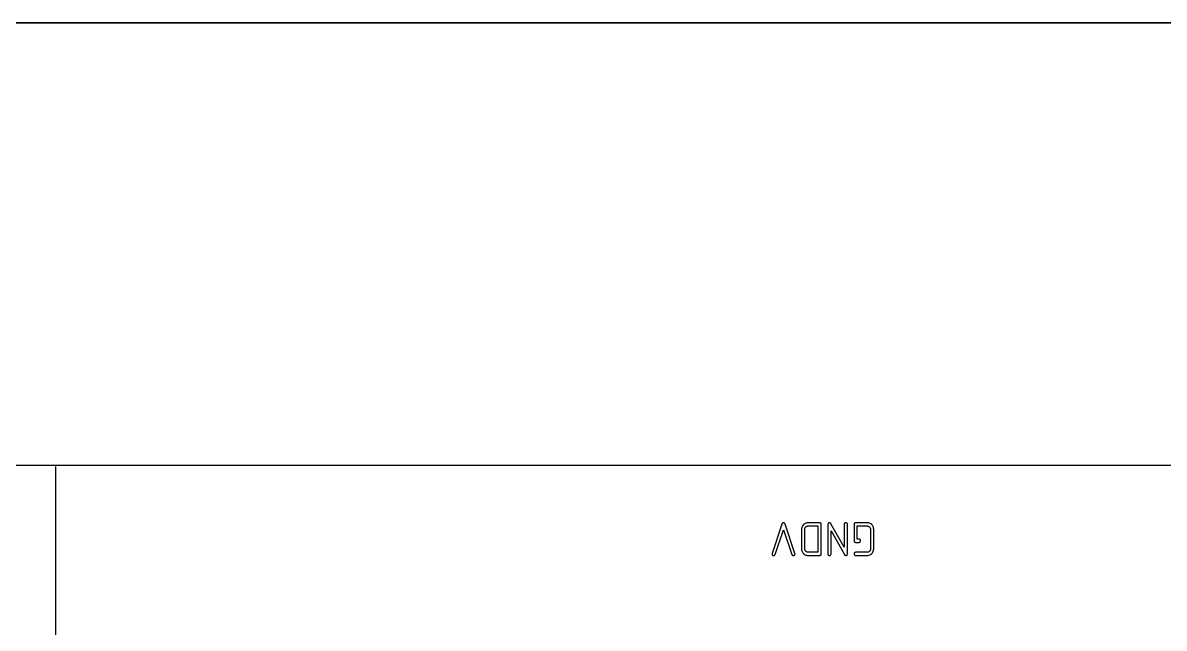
# Model space of a CAD drawing. Header units: inches. Extents: x 0 to 594, y -420 to 0.
# Drawn here: x 175.1 to 229.4, y -33.8 to -5 of the extents above; entities that cross this region are included whole.
import ezdxf

# ---------------------------------------------------------------- set-up
doc = ezdxf.new("R2010")
doc.units = ezdxf.units.IN
doc.header["$MEASUREMENT"] = 0

msp = doc.modelspace()

# ---------------------------------------------------------------- linework, layer by layer
at = {"color": 18, "true_color": 0x000000}
for p, q in [((5, -5), (589, -5)), ((589, -5), (20, -5)), ((271.562, -26.083), (156.562, -26.083)), ((176.662, -65.183), (176.662, -26.141)), ((211.244, -28.881), (210.776, -30.272)), ((210.922, -30.321), (211.318, -29.152)), ((211.246, -28.877), (211.244, -28.879)), ((211.244, -28.879), (211.244, -28.881)), ((211.251, -28.865), (211.246, -28.877)), ((211.26, -28.849), (211.251, -28.865)), ((211.271, -28.833), (211.26, -28.849)), ((211.274, -28.83), (211.271, -28.833)), ((211.283, -28.826), (211.274, -28.83)), ((211.297, -28.821), (211.283, -28.826)), ((211.318, -28.814), (211.297, -28.821)), ((211.325, -28.814), (211.318, -28.814)), ((211.318, -29.152), (211.711, -30.323)), ((211.334, -28.819), (211.325, -28.814)), ((211.343, -28.823), (211.334, -28.819)), ((211.357, -28.83), (211.343, -28.823)), ((211.369, -28.842), (211.357, -28.83)), ((211.38, -28.858), (211.369, -28.842)), ((211.392, -28.881), (211.38, -28.858)), ((211.859, -30.272), (211.392, -28.881)), ((212.179, -29.106), (212.176, -29.115)), ((212.176, -29.115), (212.176, -29.122)), ((212.176, -29.122), (212.176, -29.124)), ((212.176, -29.124), (212.176, -29.127)), ((212.176, -29.127), (212.176, -30.064)), ((212.181, -29.08), (212.179, -29.106)), ((212.188, -29.05), (212.181, -29.08)), ((212.199, -29.016), (212.188, -29.05)), ((212.216, -28.979), (212.199, -29.016)), ((212.239, -28.941), (212.216, -28.979)), ((212.269, -28.904), (212.239, -28.941)), ((212.273, -28.9), (212.269, -28.904)), ((212.285, -28.891), (212.273, -28.9)), ((212.306, -28.877), (212.285, -28.891)), ((212.331, -28.861), (212.306, -28.877)), ((212.364, -28.842), (212.331, -28.861)), ((212.331, -29.124), (212.334, -29.099)), ((212.331, -30.064), (212.331, -29.124)), ((212.334, -29.099), (212.338, -29.078)), ((212.338, -29.078), (212.345, -29.057)), ((212.345, -29.057), (212.354, -29.041)), ((212.354, -29.041), (212.364, -29.029)), ((212.401, -28.828), (212.364, -28.842)), ((212.364, -29.029), (212.371, -29.018)), ((212.371, -29.018), (212.375, -29.013)), ((212.375, -29.013), (212.378, -29.011)), ((212.378, -29.011), (212.396, -28.997)), ((212.396, -28.997), (212.415, -28.988)), ((212.442, -28.819), (212.401, -28.828)), ((212.415, -28.988), (212.433, -28.979)), ((212.433, -28.979), (212.449, -28.974)), ((212.489, -28.814), (212.442, -28.819)), ((212.449, -28.974), (212.465, -28.972)), ((212.465, -28.972), (212.477, -28.969)), ((212.477, -28.969), (212.958, -28.969)), ((213.039, -28.814), (212.489, -28.814)), ((212.958, -28.969), (212.958, -30.221)), ((213.049, -28.817), (213.039, -28.814)), ((213.06, -28.819), (213.049, -28.817)), ((213.074, -28.823), (213.06, -28.819)), ((213.09, -28.833), (213.074, -28.823)), ((213.102, -28.847), (213.09, -28.833)), ((213.111, -28.865), (213.102, -28.847)), ((213.113, -28.891), (213.111, -28.865)), ((213.113, -30.297), (213.113, -28.891)), ((213.43, -28.879), (213.428, -28.886)), ((213.428, -28.886), (213.428, -28.893)), ((213.428, -28.893), (213.428, -28.898)), ((213.428, -28.898), (213.428, -28.9)), ((213.428, -28.9), (213.428, -30.297)), ((213.437, -28.858), (213.43, -28.879)), ((213.451, -28.837), (213.437, -28.858)), ((213.474, -28.819), (213.451, -28.837)), ((213.477, -28.819), (213.474, -28.819)), ((213.481, -28.817), (213.477, -28.819)), ((213.491, -28.814), (213.481, -28.817)), ((213.509, -28.814), (213.491, -28.814)), ((213.518, -28.817), (213.509, -28.814)), ((213.528, -28.821), (213.518, -28.817)), ((213.541, -28.826), (213.528, -28.821)), ((213.553, -28.833), (213.541, -28.826)), ((213.565, -28.844), (213.553, -28.833)), ((213.576, -28.861), (213.565, -28.844)), ((214.208, -29.985), (213.576, -28.861)), ((213.583, -30.297), (213.583, -29.203)), ((213.583, -29.203), (214.217, -30.325)), ((214.21, -28.87), (214.208, -28.884)), ((214.208, -28.884), (214.208, -28.888)), ((214.208, -28.888), (214.208, -28.891)), ((214.208, -28.891), (214.208, -29.985)), ((214.217, -28.851), (214.21, -28.87)), ((214.231, -28.833), (214.217, -28.851)), ((214.236, -28.83), (214.231, -28.833)), ((214.245, -28.823), (214.236, -28.83)), ((214.263, -28.817), (214.245, -28.823)), ((214.287, -28.814), (214.263, -28.817)), ((214.291, -28.814), (214.287, -28.814)), ((214.305, -28.817), (214.291, -28.814)), ((214.321, -28.821), (214.305, -28.817)), ((214.34, -28.833), (214.321, -28.821)), ((214.344, -28.837), (214.34, -28.833)), ((214.351, -28.847), (214.344, -28.837)), ((214.358, -28.865), (214.351, -28.847)), ((214.363, -28.891), (214.358, -28.865)), ((214.363, -30.288), (214.363, -28.891)), ((214.68, -28.867), (214.675, -28.879)), ((214.675, -28.879), (214.675, -28.888)), ((214.675, -28.888), (214.675, -28.891)), ((214.675, -28.891), (214.675, -29.67)), ((214.685, -28.854), (214.68, -28.867)), ((214.694, -28.837), (214.685, -28.854)), ((214.708, -28.826), (214.694, -28.837)), ((214.728, -28.817), (214.708, -28.826)), ((214.754, -28.814), (214.728, -28.817)), ((215.312, -28.814), (214.754, -28.814)), ((214.83, -29.594), (214.83, -28.969)), ((214.83, -28.969), (215.302, -28.969)), ((215.302, -28.969), (215.323, -28.972)), ((215.321, -28.817), (215.312, -28.814)), ((215.344, -28.819), (215.321, -28.817)), ((215.323, -28.972), (215.342, -28.974)), ((215.342, -28.974), (215.358, -28.976)), ((215.374, -28.826), (215.344, -28.819)), ((215.358, -28.976), (215.36, -28.979)), ((215.36, -28.979), (215.363, -28.979)), ((215.363, -28.979), (215.381, -28.99)), ((215.409, -28.837), (215.374, -28.826)), ((215.381, -28.99), (215.397, -29.002)), ((215.397, -29.002), (215.409, -29.011)), ((215.446, -28.851), (215.409, -28.837)), ((215.409, -29.011), (215.413, -29.013)), ((215.413, -29.013), (215.427, -29.032)), ((215.427, -29.032), (215.439, -29.05)), ((215.439, -29.05), (215.446, -29.069)), ((215.483, -28.874), (215.446, -28.851)), ((215.446, -29.069), (215.453, -29.087)), ((215.453, -29.087), (215.455, -29.101)), ((215.455, -29.101), (215.457, -29.113)), ((215.457, -29.113), (215.457, -29.122)), ((215.457, -29.122), (215.457, -29.124)), ((215.457, -29.124), (215.457, -30.064)), ((215.52, -28.904), (215.483, -28.874)), ((215.524, -28.909), (215.52, -28.904)), ((215.534, -28.921), (215.524, -28.909)), ((215.55, -28.939), (215.534, -28.921)), ((215.566, -28.967), (215.55, -28.939)), ((215.582, -28.999), (215.566, -28.967)), ((215.599, -29.036), (215.582, -28.999)), ((215.608, -29.08), (215.599, -29.036)), ((215.612, -29.127), (215.608, -29.08)), ((215.612, -30.064), (215.612, -29.127)), ((214.675, -29.67), (214.678, -29.696)), ((214.678, -29.696), (214.687, -29.717)), ((214.687, -29.717), (214.701, -29.731)), ((214.701, -29.731), (214.715, -29.74)), ((214.715, -29.74), (214.728, -29.744)), ((214.728, -29.744), (214.742, -29.749)), ((214.742, -29.749), (214.925, -29.749)), ((214.916, -29.594), (214.83, -29.594)), ((214.93, -29.596), (214.916, -29.594)), ((214.925, -29.749), (214.937, -29.744)), ((214.951, -29.603), (214.93, -29.596)), ((214.937, -29.744), (214.953, -29.737)), ((214.969, -29.615), (214.951, -29.603)), ((214.953, -29.737), (214.965, -29.728)), ((214.965, -29.728), (214.969, -29.726)), ((214.971, -29.619), (214.969, -29.615)), ((214.969, -29.724), (214.981, -29.705)), ((214.969, -29.726), (214.969, -29.724)), ((214.978, -29.631), (214.971, -29.619)), ((214.985, -29.647), (214.978, -29.631)), ((214.981, -29.705), (214.985, -29.687)), ((214.988, -29.67), (214.985, -29.647)), ((214.985, -29.687), (214.988, -29.675)), ((214.988, -29.673), (214.988, -29.67)), ((214.988, -29.675), (214.988, -29.673)), ((210.776, -30.272), (210.772, -30.3)), ((210.772, -30.3), (210.776, -30.323)), ((210.776, -30.323), (210.783, -30.339)), ((210.783, -30.339), (210.79, -30.351)), ((210.79, -30.351), (210.795, -30.355)), ((210.795, -30.355), (210.813, -30.367)), ((210.813, -30.367), (210.832, -30.374)), ((210.832, -30.374), (210.846, -30.376)), ((210.846, -30.376), (210.85, -30.376)), ((210.846, -30.376), (210.846, -30.376)), ((210.85, -30.376), (210.867, -30.374)), ((210.867, -30.374), (210.88, -30.369)), ((210.88, -30.369), (210.89, -30.362)), ((210.89, -30.362), (210.894, -30.36)), ((210.894, -30.36), (210.906, -30.346)), ((210.906, -30.346), (210.915, -30.334)), ((210.915, -30.334), (210.92, -30.325)), ((210.92, -30.325), (210.922, -30.321)), ((211.711, -30.323), (211.723, -30.344)), ((211.723, -30.344), (211.734, -30.36)), ((211.734, -30.36), (211.741, -30.367)), ((211.741, -30.367), (211.744, -30.369)), ((211.744, -30.369), (211.764, -30.376)), ((211.764, -30.376), (211.797, -30.376)), ((211.797, -30.376), (211.808, -30.372)), ((211.808, -30.372), (211.825, -30.365)), ((211.825, -30.365), (211.836, -30.355)), ((211.836, -30.355), (211.841, -30.353)), ((211.841, -30.351), (211.855, -30.332)), ((211.841, -30.353), (211.841, -30.351)), ((211.855, -30.332), (211.862, -30.316)), ((211.864, -30.3), (211.859, -30.272)), ((211.862, -30.316), (211.864, -30.304)), ((211.864, -30.302), (211.864, -30.3)), ((211.864, -30.304), (211.864, -30.302)), ((212.176, -30.064), (212.181, -30.11)), ((212.181, -30.11), (212.19, -30.152)), ((212.19, -30.152), (212.206, -30.189)), ((212.206, -30.189), (212.222, -30.221)), ((212.222, -30.221), (212.239, -30.247)), ((212.239, -30.247), (212.255, -30.267)), ((212.255, -30.267), (212.264, -30.279)), ((212.264, -30.279), (212.269, -30.284)), ((212.269, -30.284), (212.303, -30.314)), ((212.303, -30.314), (212.341, -30.337)), ((212.331, -30.066), (212.331, -30.064)), ((212.331, -30.075), (212.331, -30.066)), ((212.334, -30.087), (212.331, -30.075)), ((212.336, -30.103), (212.334, -30.087)), ((212.343, -30.119), (212.336, -30.103)), ((212.341, -30.337), (212.378, -30.353)), ((212.35, -30.138), (212.343, -30.119)), ((212.361, -30.156), (212.35, -30.138)), ((212.378, -30.175), (212.361, -30.156)), ((212.38, -30.177), (212.378, -30.175)), ((212.378, -30.353), (212.412, -30.365)), ((212.384, -30.182), (212.38, -30.177)), ((212.396, -30.189), (212.384, -30.182)), ((212.408, -30.198), (212.396, -30.189)), ((212.424, -30.207), (212.408, -30.198)), ((212.412, -30.365), (212.442, -30.372)), ((212.442, -30.214), (212.424, -30.207)), ((212.465, -30.219), (212.442, -30.214)), ((212.442, -30.372), (212.468, -30.374)), ((212.489, -30.221), (212.465, -30.219)), ((212.465, -30.219), (212.465, -30.219)), ((212.468, -30.374), (212.477, -30.376)), ((212.477, -30.376), (213.037, -30.376)), ((212.477, -30.376), (212.477, -30.376)), ((212.958, -30.221), (212.489, -30.221)), ((213.037, -30.376), (213.062, -30.374)), ((213.062, -30.374), (213.081, -30.365)), ((213.081, -30.365), (213.095, -30.351)), ((213.095, -30.351), (213.104, -30.337)), ((213.104, -30.337), (213.109, -30.323)), ((213.109, -30.323), (213.111, -30.309)), ((213.111, -30.309), (213.113, -30.3)), ((213.113, -30.3), (213.113, -30.297)), ((213.428, -30.297), (213.428, -30.311)), ((213.428, -30.311), (213.433, -30.323)), ((213.433, -30.323), (213.44, -30.341)), ((213.44, -30.341), (213.449, -30.353)), ((213.449, -30.353), (213.451, -30.355)), ((213.451, -30.355), (213.454, -30.355)), ((213.454, -30.355), (213.472, -30.367)), ((213.472, -30.367), (213.491, -30.374)), ((213.491, -30.374), (213.502, -30.376)), ((213.502, -30.376), (213.507, -30.376)), ((213.502, -30.376), (213.502, -30.376)), ((213.507, -30.376), (213.528, -30.374)), ((213.528, -30.374), (213.544, -30.367)), ((213.544, -30.367), (213.555, -30.358)), ((213.555, -30.358), (213.56, -30.355)), ((213.56, -30.355), (213.574, -30.334)), ((213.574, -30.334), (213.581, -30.316)), ((213.581, -30.316), (213.583, -30.302)), ((213.583, -30.3), (213.583, -30.297)), ((213.583, -30.302), (213.583, -30.3)), ((214.217, -30.325), (214.229, -30.341)), ((214.229, -30.341), (214.24, -30.355)), ((214.24, -30.355), (214.252, -30.365)), ((214.252, -30.365), (214.263, -30.369)), ((214.263, -30.369), (214.275, -30.374)), ((214.275, -30.374), (214.284, -30.376)), ((214.284, -30.376), (214.291, -30.376)), ((214.291, -30.376), (214.312, -30.372)), ((214.312, -30.372), (214.328, -30.365)), ((214.328, -30.365), (214.337, -30.358)), ((214.337, -30.358), (214.342, -30.353)), ((214.342, -30.353), (214.354, -30.332)), ((214.354, -30.332), (214.361, -30.311)), ((214.361, -30.302), (214.363, -30.295)), ((214.361, -30.311), (214.361, -30.302)), ((214.363, -30.291), (214.363, -30.288)), ((214.363, -30.295), (214.363, -30.291)), ((214.678, -30.281), (214.675, -30.293)), ((214.675, -30.293), (214.675, -30.297)), ((214.675, -30.297), (214.68, -30.318)), ((214.685, -30.265), (214.678, -30.281)), ((214.68, -30.318), (214.687, -30.334)), ((214.696, -30.247), (214.685, -30.265)), ((214.687, -30.334), (214.694, -30.346)), ((214.694, -30.346), (214.698, -30.351)), ((214.698, -30.242), (214.696, -30.247)), ((214.71, -30.235), (214.698, -30.242)), ((214.698, -30.351), (214.708, -30.36)), ((214.708, -30.36), (214.717, -30.365)), ((214.728, -30.226), (214.71, -30.235)), ((214.717, -30.365), (214.735, -30.374)), ((214.74, -30.223), (214.728, -30.226)), ((214.735, -30.374), (214.749, -30.376)), ((214.754, -30.221), (214.74, -30.223)), ((214.749, -30.376), (215.3, -30.376)), ((214.749, -30.376), (214.749, -30.376)), ((215.314, -30.221), (214.754, -30.221)), ((215.3, -30.376), (215.346, -30.372)), ((215.325, -30.219), (215.314, -30.221)), ((215.339, -30.216), (215.325, -30.219)), ((215.358, -30.21), (215.339, -30.216)), ((215.346, -30.372), (215.39, -30.362)), ((215.376, -30.203), (215.358, -30.21)), ((215.395, -30.191), (215.376, -30.203)), ((215.39, -30.362), (215.427, -30.346)), ((215.413, -30.175), (215.395, -30.191)), ((215.418, -30.17), (215.413, -30.175)), ((215.427, -30.161), (215.418, -30.17)), ((215.439, -30.145), (215.427, -30.161)), ((215.427, -30.346), (215.46, -30.33)), ((215.448, -30.124), (215.439, -30.145)), ((215.45, -30.119), (215.448, -30.122)), ((215.448, -30.122), (215.448, -30.124)), ((215.453, -30.105), (215.45, -30.119)), ((215.455, -30.087), (215.453, -30.105)), ((215.457, -30.064), (215.455, -30.087)), ((215.46, -30.33), (215.487, -30.314)), ((215.487, -30.314), (215.506, -30.297)), ((215.506, -30.297), (215.518, -30.288)), ((215.518, -30.288), (215.522, -30.284)), ((215.522, -30.284), (215.552, -30.249)), ((215.552, -30.249), (215.575, -30.212)), ((215.575, -30.212), (215.589, -30.175)), ((215.589, -30.175), (215.601, -30.14)), ((215.601, -30.14), (215.608, -30.11)), ((215.608, -30.11), (215.61, -30.085)), ((215.61, -30.085), (215.612, -30.075)), ((215.612, -30.066), (215.612, -30.064)), ((215.612, -30.071), (215.612, -30.066)), ((215.612, -30.075), (215.612, -30.071))]:
    msp.add_line(p, q, dxfattribs=at)
at = {"color": 7, "true_color": 0xffffff}
for p, q in [((589, -5), (20, -5)), ((271.562, -26.083), (156.562, -26.083))]:
    msp.add_line(p, q, dxfattribs=at)

doc.saveas('drawing.dxf')
